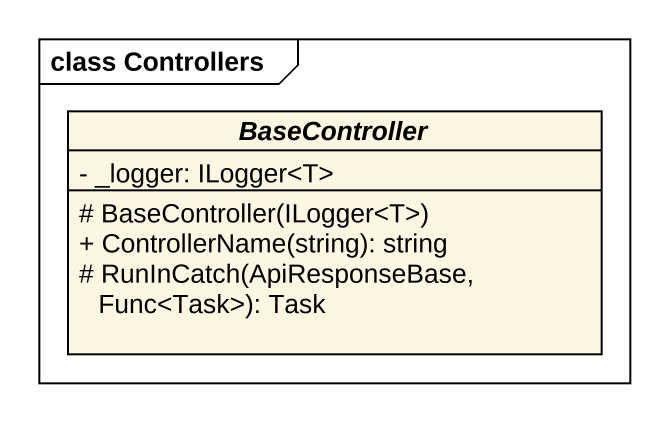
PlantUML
@startuml
mainframe class Controllers
hide circle
hide empty members
skinparam classAttributeIconSize 0
abstract class BaseController {
  - _logger: ILogger<T>
  # BaseController(ILogger<T>)
  + ControllerName(string): string
  # RunInCatch(ApiResponseBase, Func<Task>): Task
}
@enduml
